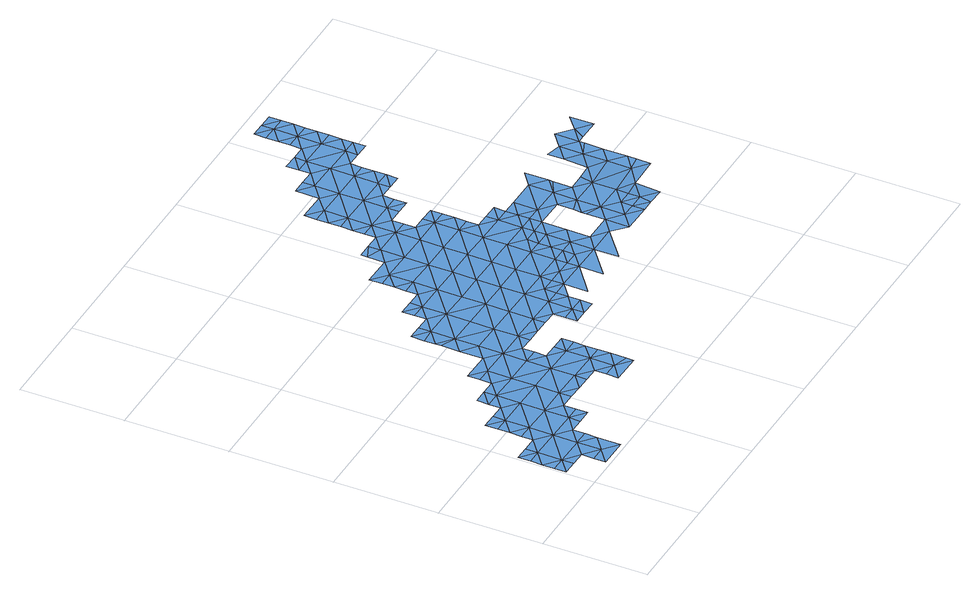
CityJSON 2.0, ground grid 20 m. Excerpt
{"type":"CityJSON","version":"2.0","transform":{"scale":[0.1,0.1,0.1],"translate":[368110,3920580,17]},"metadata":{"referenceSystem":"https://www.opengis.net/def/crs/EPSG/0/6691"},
"CityObjects":{
"waterbody1":{"type":"WaterBody","attributes":{"name":"9","class":"1140","function":"1","WaterBodyRiverFloodingRiskAttribute.description":"5","WaterBodyRiverFloodingRiskAttribute.rankOrg":"2","WaterBodyRiverFloodingRiskAttribute.adminType":"2","WaterBodyRiverFloodingRiskAttribute.scale":"L1"},"geometry":[{"type":"MultiSurface","lod":"1","boundaries":[[[0,1,2]],[[3,2,1]],[[4,2,3]],[[5,2,4]],[[5,6,2]],[[6,7,2]],[[8,4,9]],[[10,8,9]],[[10,9,11]],[[9,4,3]],[[3,12,9]],[[3,13,12]],[[14,13,3]],[[15,16,17]],[[18,17,16]],[[18,19,17]],[[20,19,18]],[[19,20,21]],[[22,23,24]],[[25,26,27]],[[28,29,30]],[[31,30,29]],[[30,31,32]],[[33,34,35]],[[36,35,34]],[[36,37,35]],[[36,38,37]],[[28,30,39]],[[40,30,32]],[[36,41,38]],[[42,38,41]],[[43,38,42]],[[38,43,44]],[[43,45,44]],[[46,47,48]],[[47,46,49]],[[49,50,51]],[[51,50,52]],[[53,54,55]],[[56,57,58]],[[59,60,61]],[[59,62,60]],[[62,59,63]],[[62,39,60]],[[39,64,60]],[[30,64,39]],[[30,40,64]],[[33,35,65]],[[35,37,66]],[[38,44,37]],[[45,67,44]],[[68,48,47]],[[49,51,47]],[[52,69,51]],[[70,53,55]],[[71,55,61]],[[71,61,60]],[[60,64,72]],[[64,73,72]],[[73,74,75]],[[76,77,74]],[[32,78,40]],[[79,77,76]],[[80,81,77]],[[81,80,82]],[[82,83,81]],[[64,40,73]],[[73,40,74]],[[40,76,74]],[[79,84,77]],[[85,77,84]],[[77,85,80]],[[78,76,40]],[[86,81,83]],[[56,58,87]],[[88,87,58]],[[74,89,75]],[[90,87,88]],[[58,91,88]],[[89,92,75]],[[93,94,95]],[[96,97,95]],[[98,22,99]],[[100,101,102]],[[100,23,101]],[[23,100,103]],[[23,103,104]],[[24,104,19]],[[19,104,105]],[[105,12,17]],[[105,106,12]],[[107,106,105]],[[107,105,104]],[[107,104,103]],[[108,107,103]],[[108,109,107]],[[108,110,109]],[[111,110,108]],[[111,112,110]],[[113,110,112]],[[113,112,114]],[[115,114,112]],[[112,116,115]],[[55,54,61]],[[117,116,112]],[[118,116,117]],[[119,120,121]],[[119,121,116]],[[118,119,116]],[[122,119,118]],[[123,122,118]],[[124,123,125]],[[125,123,118]],[[126,125,118]],[[127,128,129]],[[128,127,130]],[[127,131,130]],[[132,133,134]],[[133,132,135]],[[132,65,135]],[[65,66,135]],[[35,66,65]],[[135,66,136]],[[136,66,137]],[[137,66,138]],[[66,37,138]],[[37,139,138]],[[37,44,139]],[[44,123,139]],[[44,67,123]],[[67,140,123]],[[141,120,142]],[[143,115,121]],[[143,144,115]],[[115,144,145]],[[146,147,148]],[[147,149,148]],[[47,150,68]],[[151,150,47]],[[151,148,150]],[[152,128,130]],[[131,153,130]],[[153,154,130]],[[133,135,155]],[[135,136,156]],[[136,137,157]],[[158,137,138]],[[27,138,139]],[[139,123,124]],[[140,122,123]],[[142,119,122]],[[142,120,119]],[[121,115,116]],[[114,115,145]],[[148,159,146]],[[150,148,149]],[[51,151,47]],[[148,113,159]],[[110,113,160]],[[161,162,151]],[[160,109,110]],[[107,109,106]],[[163,12,106]],[[164,162,161]],[[11,9,163]],[[51,161,151]],[[164,161,51]],[[69,164,51]],[[69,165,164]],[[166,167,165]],[[168,10,11]],[[169,170,171]],[[172,169,171]],[[97,173,172]],[[151,113,148]],[[0,7,174]],[[7,0,2]],[[151,160,113]],[[14,3,1]],[[163,9,12]],[[13,17,12]],[[17,13,15]],[[16,175,18]],[[105,17,19]],[[176,20,18]],[[21,24,19]],[[23,104,24]],[[23,98,101]],[[177,178,124]],[[179,124,178]],[[179,180,124]],[[162,160,151]],[[162,109,160]],[[162,106,109]],[[106,162,163]],[[164,163,162]],[[164,11,163]],[[165,11,164]],[[167,11,165]],[[180,139,124]],[[27,139,180]],[[27,180,25]],[[181,158,138]],[[138,27,181]],[[26,181,27]],[[182,26,25]],[[167,168,11]],[[96,95,183]],[[175,176,18]],[[184,176,175]],[[96,173,97]],[[185,95,97]],[[185,93,95]],[[186,187,75]],[[157,188,189]],[[157,189,136]],[[73,75,187]],[[73,187,190]],[[187,191,190]],[[191,192,190]],[[190,192,193]],[[192,194,193]],[[194,185,193]],[[195,190,193]],[[72,190,195]],[[71,72,195]],[[60,72,71]],[[71,195,166]],[[195,196,166]],[[195,171,196]],[[197,198,199]],[[200,201,156]],[[195,97,171]],[[97,172,171]],[[202,196,171]],[[171,170,202]],[[166,196,203]],[[203,167,166]],[[71,166,165]],[[55,71,165]],[[55,165,70]],[[70,165,69]],[[69,52,70]],[[193,97,195]],[[125,177,124]],[[118,204,126]],[[204,118,117]],[[111,117,112]],[[205,114,145]],[[205,159,114]],[[159,113,114]],[[111,108,206]],[[103,206,108]],[[103,100,207]],[[102,208,100]],[[209,210,211]],[[103,207,206]],[[207,212,206]],[[100,208,213]],[[213,207,100]],[[212,211,206]],[[211,210,206]],[[206,210,111]],[[117,111,210]],[[210,204,117]],[[214,204,210]],[[215,214,210]],[[209,215,210]],[[156,136,200]],[[189,200,136]],[[201,197,156]],[[199,156,197]],[[135,156,155]],[[22,98,23]],[[155,156,199]],[[216,155,199]],[[154,216,199]],[[154,199,130]],[[130,199,152]],[[198,152,199]],[[94,217,95]],[[193,185,97]],[[183,95,217]],[[72,73,190]],[[75,218,186]],[[92,218,75]],[[87,90,89]],[[74,87,89]],[[74,81,87]],[[74,77,81]],[[81,56,87]],[[86,56,81]],[[219,220,58]],[[91,58,220]],[[57,219,58]]]}]},
"waterbody2":{"type":"WaterBody","attributes":{"name":"9","class":"1140","function":"1","WaterBodyRiverFloodingRiskAttribute.description":"5","WaterBodyRiverFloodingRiskAttribute.rankOrg":"1","WaterBodyRiverFloodingRiskAttribute.adminType":"2","WaterBodyRiverFloodingRiskAttribute.scale":"L1"},"geometry":[{"type":"MultiSurface","lod":"1","boundaries":[[[14,221,13]],[[14,1,221]],[[15,13,221]],[[16,15,221]],[[221,222,223]],[[221,223,16]],[[175,16,223]],[[224,225,223]],[[184,175,223]],[[225,184,223]],[[225,226,184]],[[226,20,176]],[[176,184,226]],[[22,24,21]],[[21,20,227]],[[225,228,226]],[[20,226,227]],[[22,21,227]],[[225,229,230]],[[231,227,226]],[[228,231,226]],[[225,230,228]],[[99,22,227]],[[231,99,227]],[[228,230,232]],[[232,230,233]],[[98,99,234]],[[235,234,99]],[[101,98,234]],[[102,101,236]],[[232,233,237]],[[101,234,236]],[[238,239,232]],[[233,240,237]],[[232,237,238]],[[241,239,238]],[[241,242,243]],[[235,244,234]],[[238,242,241]],[[240,245,237]],[[235,243,242]],[[237,246,238]],[[244,247,234]],[[237,245,246]],[[236,234,247]],[[235,242,244]],[[246,248,238]],[[249,244,242]],[[248,250,238]],[[251,248,246]],[[250,249,242]],[[242,238,250]],[[252,247,244]],[[253,252,244]],[[253,244,249]],[[252,254,247]],[[251,255,248]],[[250,256,249]],[[257,250,248]],[[257,248,255]],[[258,256,250]],[[259,258,250]],[[257,259,250]],[[257,255,260]],[[259,261,258]],[[262,259,257]],[[260,263,257]],[[264,258,261]],[[265,266,264]],[[261,265,264]],[[262,257,263]],[[267,261,259]],[[259,262,267]],[[268,265,261]],[[269,261,267]],[[261,269,268]],[[268,270,265]],[[271,272,268]],[[272,270,268]],[[271,273,272]],[[273,274,272]]]}]},
"waterbody3":{"type":"WaterBody","attributes":{"name":"9","class":"1140","function":"1","WaterBodyRiverFloodingRiskAttribute.description":"5","WaterBodyRiverFloodingRiskAttribute.rankOrg":"2","WaterBodyRiverFloodingRiskAttribute.adminType":"2","WaterBodyRiverFloodingRiskAttribute.scale":"L1"},"geometry":[{"type":"MultiSurface","lod":"1","boundaries":[[[251,246,275]],[[240,276,245]],[[245,276,275]],[[277,275,276]],[[255,275,277]],[[255,251,275]],[[245,275,246]]]}]}
},
"vertices":[
[462,258,6],[462,281,6],[433,259,6],[434,305,6],[405,282,6],[405,259,6],[405,236,6],[433,236,6],[377,283,6],[377,306,6],[349,283,6],[321,307,6],[435,351,6],[463,328,6],[462,304,6],[491,327,6],[520,327,6],[492,350,6],[548,349,6],[549,396,6],[577,372,6],[577,395,6],[606,418,6],[606,441,6],[578,418,6],[610,695,6],[639,718,6],[610,718,6],[93,241,6],[64,241,6],[92,217,6],[64,218,6],[64,195,6],[555,835,6],[527,835,6],[555,812,6],[526,789,6],[554,765,6],[498,766,6],[121,240,6],[92,171,6],[470,790,6],[469,767,6],[469,744,6],[497,720,6],[469,720,6],[237,444,6],[266,446,6],[238,470,6],[237,423,6],[237,412,6],[265,400,6],[236,377,6],[179,332,6],[179,309,6],[207,308,6],[62,56,6],[61,33,6],[90,33,6],[150,286,6],[150,263,6],[178,286,6],[121,263,6],[122,286,6],[149,217,6],[584,834,6],[612,811,6],[468,697,6],[266,469,6],[265,354,6],[236,331,6],[206,262,6],[206,216,6],[148,170,6],[91,125,6],[148,124,6],[63,149,6],[34,126,6],[63,172,6],[34,149,6],[5,103,6],[33,80,6],[5,80,6],[5,57,6],[6,149,6],[6,126,6],[33,57,6],[90,79,6],[118,55,6],[119,102,6],[119,78,6],[118,10,6],[147,101,6],[290,122,6],[289,99,6],[318,122,6],[347,144,6],[319,168,6],[635,441,6],[634,418,6],[607,487,6],[635,464,6],[635,487,6],[550,488,6],[550,442,6],[492,397,6],[435,397,6],[493,443,6],[494,489,6],[436,444,6],[437,490,6],[494,535,6],[437,536,6],[380,491,6],[381,537,6],[381,583,6],[438,582,6],[495,581,6],[496,628,6],[439,628,6],[411,640,6],[410,606,6],[468,651,6],[496,674,6],[553,673,6],[524,650,6],[524,627,6],[671,972,6],[699,948,6],[699,971,6],[671,949,6],[643,972,6],[584,857,6],[613,880,6],[584,881,6],[612,857,6],[669,810,6],[640,787,6],[611,765,6],[554,719,6],[468,674,6],[411,652,6],[439,652,6],[353,607,6],[353,583,6],[353,560,6],[324,515,6],[295,515,6],[323,491,6],[295,492,6],[295,469,6],[323,445,6],[699,925,6],[642,949,6],[642,926,6],[641,880,6],[669,856,6],[668,787,6],[639,764,6],[352,514,6],[379,444,6],[322,399,6],[379,398,6],[378,352,6],[321,353,6],[264,307,6],[263,261,6],[292,284,6],[320,283,6],[348,214,6],[348,237,6],[319,214,6],[347,191,6],[347,168,6],[461,235,6],[548,326,6],[577,349,6],[553,650,6],[581,649,6],[581,673,6],[582,696,6],[639,741,6],[638,695,6],[346,113,6],[576,326,6],[290,145,6],[176,124,6],[176,147,6],[697,786,6],[697,810,6],[205,170,6],[205,147,6],[233,146,6],[262,169,6],[261,146,6],[262,215,6],[291,238,6],[698,879,6],[698,902,6],[670,902,6],[697,833,6],[698,856,6],[320,237,6],[292,261,6],[524,604,6],[352,537,6],[551,534,6],[579,511,6],[636,510,6],[580,580,6],[552,581,6],[580,557,6],[579,534,6],[607,510,6],[552,604,6],[580,603,6],[642,903,6],[346,98,6],[176,101,6],[61,10,6],[118,9,6],
[491,304,6],[490,258,6],[548,303,6],[547,257,6],[604,302,6],[605,349,6],[606,395,6],[633,325,6],[604,256,6],[661,302,6],[634,371,6],[690,324,6],[689,278,6],[663,440,6],[691,417,6],[664,486,6],[718,301,6],[718,347,6],[690,360,6],[746,277,6],[690,370,6],[719,393,6],[691,385,6],[720,439,6],[746,300,6],[747,323,6],[721,486,6],[775,346,6],[748,416,6],[776,392,6],[775,323,6],[749,462,6],[748,454,6],[749,508,6],[803,323,9],[777,415,9],[832,345,14],[805,415,11],[833,392,14],[860,322,14],[833,438,14],[861,368,14],[860,349,14],[805,461,14],[834,484,14],[806,492,13],[861,414,14],[862,460,14],[862,449,14],[863,507,14],[876,460,14],[891,483,14],[919,460,14],[919,506,14],
[775,300,6],[770,277,6],[803,276,6]
]}
